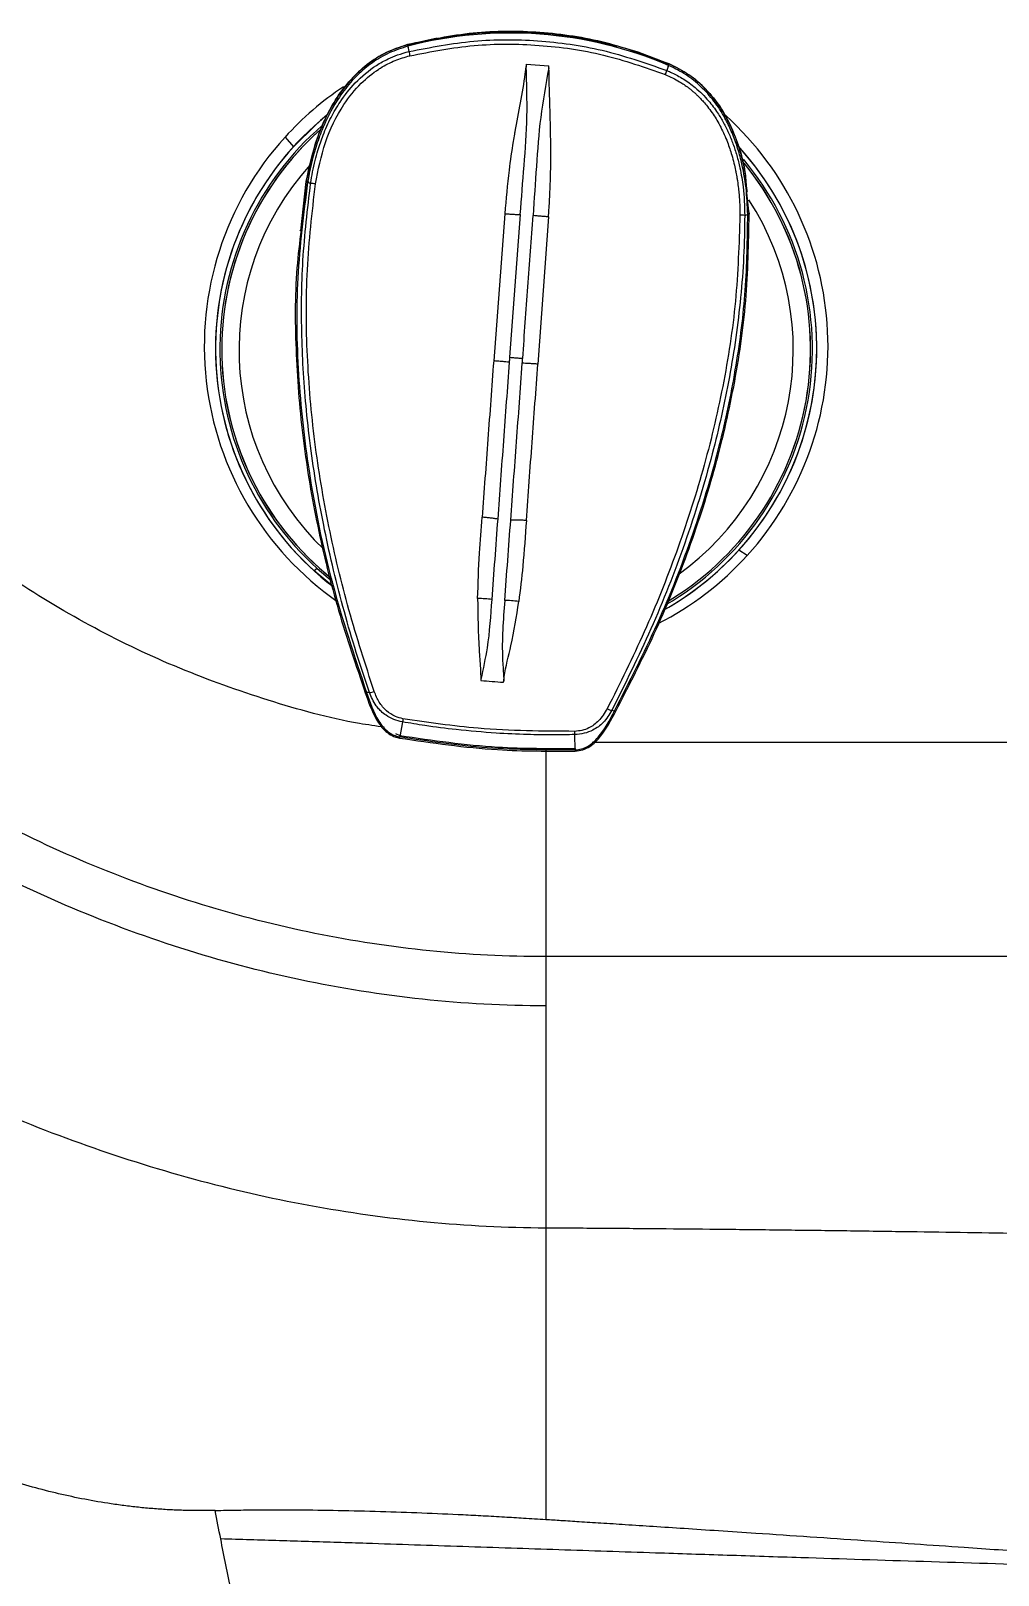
# Model space of a CAD drawing. Extents: x 526 to 610, y 679 to 808.
# Drawn here: x 569.31 to 573.57, y 753.36 to 760.17 of the extents above; entities that cross this region are included whole.
import ezdxf

# ---------------------------------------------------------------- set-up
doc = ezdxf.new("R2010")
doc.units = 0
doc.header["$MEASUREMENT"] = 0
doc.layers.add('1', color=4, linetype='Continuous')

# ---------------------------------------------------------------- blocks, each defined once
blk = doc.blocks.new('JETSETTER LX')
at = {"layer": '1', "color": 3, "linetype": 'Continuous', "lineweight": 25}
for p, q in [((44.839, 63.2311), (44.9694, 63.2601)), ((44.839, 63.2311), (44.8389, 63.2304)), ((44.839, 63.2311), (44.839, 63.2311)), ((44.8405, 63.2236), (44.8456, 63.2001)), ((45.3629, 63.1445), (45.4627, 63.1372)), ((45.9904, 63.1389), (45.9823, 63.1165)), ((45.9927, 63.1462), (45.9928, 63.1455)), ((45.9927, 63.1462), (45.9927, 63.1462)), ((44.2992, 62.823), (44.3359, 62.7801)), ((44.3695, 62.4103), (44.393, 62.6273)), ((44.393, 62.6273), (44.3929, 62.6265)), ((44.3929, 62.6265), (44.37, 62.4145)), ((44.3998, 62.6241), (44.3988, 62.6245)), ((44.3998, 62.6241), (44.4119, 62.6187)), ((46.3453, 62.4828), (46.3357, 62.577)), ((46.3397, 62.581), (46.3396, 62.5818)), ((46.3443, 62.4929), (46.3452, 62.4836)), ((45.2677, 62.4854), (45.2191, 61.8365)), ((45.3359, 62.4814), (45.2893, 61.8527)), ((45.4609, 62.4713), (45.4139, 61.8222)), ((46.3261, 62.4778), (46.3383, 62.4814)), ((46.3383, 62.4814), (46.3393, 62.4817)), ((46.3452, 62.4836), (46.3453, 62.4828)), ((44.3647, 62.4108), (44.3646, 62.41)), ((46.3371, 60.9791), (46.3004, 61.0026)), ((44.4409, 60.9209), (44.4281, 60.9106)), ((44.5132, 60.8399), (44.4281, 60.9106)), ((44.4409, 60.9209), (44.5088, 60.8635)), ((44.6597, 60.3745), (44.6588, 60.3745)), ((44.6711, 60.3748), (44.6597, 60.3745)), ((44.8169, 60.2449), (44.8048, 60.1786)), ((45.7403, 60.2961), (45.751, 60.2942)), ((45.751, 60.2942), (45.7518, 60.294)), ((44.7862, 60.194), (44.8059, 60.1851)), ((45.5787, 60.1216), (45.577, 60.189)), ((48.9313, 60.1541), (45.6526, 60.1541)), ((53.622, 59.2102), (45.4485, 59.2102)), ((45.4485, 59.2102), (45.4485, 58.9936)), ((45.4485, 58.9936), (45.4485, 58.015))]:
    blk.add_line(p, q, dxfattribs=at)
at = {"layer": '1', "color": 3, "linetype": 'Continuous', "lineweight": 25, "flags": 128}
for points in [[(45.738, 63.2327), (45.855, 63.1983), (45.9927, 63.1462)], [(45.8205, 63.2054), (45.8538, 63.1947), (45.9912, 63.1428)], [(44.3359, 62.7801), (44.4344, 62.8777), (44.4756, 62.9131)]]:
    blk.add_lwpolyline(points, dxfattribs=at)
at = {"layer": '1', "color": 3, "linetype": 'Continuous', "lineweight": 25}
for centre, radius, start, end in [((45.2915, 61.499), 1.7866, 74.66465, 104.63929), ((45.2915, 61.497), 1.7845, 66.94194, 104.63976), ((45.0959, 63.241), 0.2537, 189.27688, 193.60639), ((45.7711, 63.1814), 0.2209, 337.95691, 342.92126), ((45.3172, 61.8994), 1.3745, 123.55799, 137.78142), ((45.3153, 61.8914), 1.3225, 128.96074, 227.86953), ((45.3213, 61.9011), 1.3719, 317.77366, 47.8305), ((45.3153, 61.8877), 1.3035, 130.79948, 227.87007), ((45.3154, 61.8876), 1.2955, 131.95564, 231.1232), ((45.3154, 61.8876), 1.2953, 131.66441, 231.3408), ((45.3152, 61.901), 1.372, 137.7771, 235.04604), ((45.3153, 61.8913), 1.3225, 137.77555, 232.535), ((45.3208, 61.8913), 1.3227, 299.349, 42.35111), ((45.3212, 61.8914), 1.3223, 317.77234, 42.65576), ((45.3154, 61.8845), 1.2192, 138.05881, 226.19759), ((45.3209, 61.8876), 1.3037, 300.20058, 39.98166), ((45.3208, 61.8876), 1.2956, 300.52658, 39.29795), ((45.3208, 61.8875), 1.2954, 300.53547, 39.2817), ((44.4034, 62.4321), 0.1868, 80.83765, 87.39536), ((45.3208, 61.8845), 1.2193, 305.61408, 32.88122), ((46.3074, 62.2943), 0.1845, 84.18326, 90.77287), ((45.319, 61.8931), 1.3252, 299.30476, 317.7803), ((45.319, 61.9029), 1.3748, 297.07381, 317.78009), ((44.6731, 60.4254), 0.0506, 267.78488, 292.58623), ((45.1878, 60.1985), 0.3737, 170.66617, 172.86817), ((45.7458, 60.3462), 0.0504, 238.91338, 263.66231), ((45.2628, 60.1987), 0.3144, 358.23208, 0.84898)]:
    blk.add_arc(centre, radius, start, end, dxfattribs=at)
for points in [[(45.9928, 63.1455), (45.9006, 63.1797), (45.7163, 63.2481), (45.4234, 63.2907), (45.1275, 63.2914), (44.9351, 63.2507), (44.8389, 63.2304)], [(45.4485, 59.2102), (45.1071, 59.2102), (44.4244, 59.28), (43.4405, 59.5816), (42.5327, 60.0658), (42.002, 60.5005), (41.7615, 60.7426)], [(44.0156, 56.6433), (44.0073, 56.6852), (43.999, 56.727), (43.9907, 56.7688)]]:
    blk.add_open_spline(points, degree=3, dxfattribs=at)
for points, knots in [([(44.8456, 63.2001), (44.9405, 63.2185), (45.1277, 63.2548), (45.4154, 63.2534), (45.7035, 63.2142), (45.8882, 63.1495), (45.9823, 63.1165)], [0, 0, 0, 0, 0.250309, 0.493487, 0.741947, 1, 1, 1, 1]), ([(44.8389, 63.2304), (44.8073, 63.22), (44.7439, 63.1993), (44.6596, 63.1445), (44.5867, 63.0764), (44.5264, 62.997), (44.4781, 62.9102), (44.4269, 62.7881), (44.4065, 62.6911), (44.3929, 62.6265)], [0, 0, 0, 0, 0.125454, 0.250839, 0.376108, 0.50122, 0.62616, 0.750943, 1, 1, 1, 1]), ([(44.393, 62.6273), (44.4066, 62.692), (44.4271, 62.7892), (44.4784, 62.9114), (44.5267, 62.9982), (44.5871, 63.0776), (44.66, 63.1455), (44.7442, 63.2001), (44.8074, 63.2208), (44.839, 63.2311)], [0, 0, 0, 0, 0.249572, 0.374545, 0.499578, 0.624656, 0.749764, 0.874883, 1, 1, 1, 1]), ([(44.8405, 63.2236), (44.8126, 63.2147), (44.7576, 63.1971), (44.6831, 63.1525), (44.6162, 63.0969), (44.5565, 63.0283), (44.5041, 62.9472), (44.4638, 62.862), (44.4341, 62.7785), (44.4129, 62.7014), (44.4034, 62.6497), (44.3988, 62.6245)], [0, 0, 0, 0, 0.111062, 0.219204, 0.328205, 0.441569, 0.564532, 0.695225, 0.79984, 0.902244, 1, 1, 1, 1]), ([(44.4119, 62.6187), (44.4178, 62.6527), (44.4262, 62.7017), (44.4459, 62.7725), (44.4678, 62.8365), (44.4998, 62.9082), (44.5456, 62.9867), (44.6092, 63.0676), (44.6835, 63.1299), (44.7492, 63.1664), (44.7973, 63.1869), (44.8288, 63.1955), (44.8456, 63.2001)], [0, 0, 0, 0, 0.134317, 0.19393, 0.286019, 0.397716, 0.499325, 0.639409, 0.796776, 0.872857, 0.932098, 1, 1, 1, 1]), ([(44.4332, 62.6165), (44.4453, 62.678), (44.4696, 62.8006), (44.5424, 62.9511), (44.6273, 63.0578), (44.687, 63.1065), (44.7381, 63.1388), (44.7825, 63.1622), (44.8276, 63.1751), (44.8494, 63.1814)], [0, 0, 0, 0, 0.252442, 0.502952, 0.665116, 0.799001, 0.811084, 0.908696, 1, 1, 1, 1]), ([(44.8421, 63.2172), (44.8421, 63.2174), (44.842, 63.2178), (44.8417, 63.2188), (44.841, 63.2215), (44.8402, 63.225), (44.8392, 63.2291), (44.839, 63.2301), (44.8389, 63.2304)], [0, 0, 0, 0, 0.021727, 0.048451, 0.136412, 0.464013, 0.814736, 1, 1, 1, 1]), ([(44.8494, 63.1814), (44.9433, 63.1995), (45.1313, 63.2358), (45.4196, 63.2337), (45.705, 63.1936), (45.8856, 63.1302), (45.9759, 63.0985)], [0, 0, 0, 0, 0.249998, 0.499994, 0.750007, 1, 1, 1, 1]), ([(45.3622, 63.1347), (45.362, 63.1341), (45.3602, 63.1284), (45.3591, 63.1174), (45.3464, 63.0219), (45.3271, 62.9323), (45.3122, 62.8468), (45.312, 62.8458), (45.3114, 62.8421), (45.309, 62.828), (45.2999, 62.7724), (45.2829, 62.6559), (45.2734, 62.5493), (45.2677, 62.4854)], [0, 0, 0, 0, 0.003082, 0.02725, 0.050121, 0.44553, 0.445662, 0.446817, 0.450122, 0.462785, 0.512261, 0.707506, 1, 1, 1, 1]), ([(45.3359, 62.4814), (45.3418, 62.5534), (45.3535, 62.6981), (45.3697, 62.9149), (45.3647, 63.061), (45.3622, 63.1347)], [0, 0, 0, 0, 0.329609, 0.661729, 1, 1, 1, 1]), ([(45.3629, 63.1445), (45.3628, 63.1429), (45.3625, 63.1396), (45.3623, 63.1363), (45.3622, 63.1347)], [0, 0, 0, 0, 0.5, 1, 1, 1, 1]), ([(45.462, 63.1276), (45.4488, 63.055), (45.4226, 62.9112), (45.4072, 62.6943), (45.3977, 62.5495), (45.3929, 62.4773)], [0, 0, 0, 0, 0.3382385, 0.6703769, 1, 1, 1, 1]), ([(45.4609, 62.4713), (45.4615, 62.4816), (45.463, 62.5041), (45.4653, 62.5407), (45.4674, 62.583), (45.4693, 62.6309), (45.4706, 62.6844), (45.4711, 62.7436), (45.4707, 62.8084), (45.4696, 62.8679), (45.4682, 62.9215), (45.4667, 62.9683), (45.4653, 63.0152), (45.4641, 63.0574), (45.4634, 63.0875), (45.4631, 63.1058), (45.4631, 63.1157), (45.4628, 63.1223), (45.4622, 63.1262), (45.462, 63.1276)], [0, 0, 0, 0, 0.047083, 0.102822, 0.167172, 0.240062, 0.32144, 0.411316, 0.509842, 0.617397, 0.683425, 0.754852, 0.831571, 0.898217, 0.948338, 0.969627, 0.982103, 0.993555, 1, 1, 1, 1]), ([(45.462, 63.1276), (45.4621, 63.1292), (45.4623, 63.1324), (45.4626, 63.1356), (45.4627, 63.1372)], [0, 0, 0, 0, 0.5, 1, 1, 1, 1]), ([(45.9823, 63.1165), (45.9899, 63.1133), (46.0059, 63.1065), (46.0301, 63.0942), (46.0555, 63.0794), (46.0818, 63.0617), (46.1207, 63.0313), (46.1642, 62.9879), (46.2044, 62.9344), (46.2331, 62.8865), (46.2556, 62.8409), (46.2751, 62.7928), (46.2917, 62.7412), (46.3074, 62.6778), (46.3226, 62.5899), (46.3248, 62.5196), (46.3261, 62.4778)], [0, 0, 0, 0, 0.032343, 0.067621, 0.105834, 0.146976, 0.191052, 0.298234, 0.384938, 0.451123, 0.515508, 0.582863, 0.653192, 0.726484, 0.83706, 1, 1, 1, 1]), ([(45.9878, 63.1329), (45.9879, 63.1331), (45.988, 63.1334), (45.9885, 63.1344), (45.9895, 63.137), (45.9908, 63.1403), (45.9924, 63.1443), (45.9927, 63.1452), (45.9928, 63.1455)], [0, 0, 0, 0, 0.022801, 0.050088, 0.135437, 0.463573, 0.81489, 1, 1, 1, 1]), ([(46.3393, 62.4817), (46.3376, 62.5208), (46.3341, 62.601), (46.3155, 62.703), (46.2918, 62.7863), (46.2681, 62.8487), (46.236, 62.9146), (46.1927, 62.982), (46.1348, 63.0463), (46.0679, 63.1009), (46.0166, 63.1261), (45.9904, 63.1389)], [0, 0, 0, 0, 0.149081, 0.305958, 0.3943, 0.478842, 0.560232, 0.673648, 0.782722, 0.889308, 1, 1, 1, 1]), ([(45.9927, 63.1462), (46.0225, 63.1314), (46.0819, 63.1017), (46.1572, 63.0353), (46.2193, 62.9574), (46.2675, 62.8701), (46.302, 62.7771), (46.3266, 62.6887), (46.3309, 62.6305), (46.3327, 62.6053)], [0, 0, 0, 0, 0.147961, 0.295919, 0.443856, 0.591734, 0.739546, 0.887302, 1, 1, 1, 1]), ([(46.3357, 62.577), (46.3333, 62.6113), (46.3286, 62.6785), (46.3024, 62.7758), (46.2678, 62.8688), (46.2197, 62.9562), (46.1575, 63.0343), (46.0822, 63.1008), (46.0226, 63.1306), (45.9928, 63.1455)], [0, 0, 0, 0, 0.147186, 0.288899, 0.430788, 0.572872, 0.715136, 0.857531, 1, 1, 1, 1]), ([(45.9759, 63.0985), (45.9972, 63.0887), (46.033, 63.0724), (46.0694, 63.0471), (46.0892, 63.0315), (46.1004, 63.0221), (46.1113, 63.0123), (46.1187, 63.0053), (46.1231, 63.0009), (46.1261, 62.9979), (46.1334, 62.9904), (46.146, 62.9768), (46.1632, 62.9563), (46.1818, 62.9312), (46.1995, 62.904), (46.2102, 62.8853), (46.2169, 62.8728), (46.2299, 62.8481), (46.2493, 62.8045), (46.2672, 62.7508), (46.2784, 62.7091), (46.284, 62.684), (46.2876, 62.6662), (46.2897, 62.655), (46.2915, 62.6447), (46.2925, 62.6382), (46.293, 62.6354), (46.2932, 62.6341), (46.2933, 62.6335), (46.2933, 62.6333), (46.2933, 62.6332), (46.2933, 62.6331), (46.2933, 62.6331), (46.2933, 62.6331), (46.2933, 62.6331), (46.2933, 62.6331), (46.2933, 62.633), (46.2934, 62.6328), (46.2935, 62.6318), (46.2954, 62.6196), (46.2982, 62.5989), (46.3034, 62.5485), (46.3043, 62.5092), (46.3049, 62.4787)], [0, 0, 0, 0, 0.094564, 0.157962, 0.177954, 0.1964, 0.216676, 0.23695, 0.237506, 0.241865, 0.253961, 0.279453, 0.31664, 0.361916, 0.404993, 0.44719, 0.448763, 0.461839, 0.559544, 0.640686, 0.689597, 0.73344, 0.744279, 0.7628, 0.779099, 0.78627, 0.789425, 0.790813, 0.791424, 0.791693, 0.791811, 0.791863, 0.791904, 0.791905, 0.791908, 0.791921, 0.791969, 0.79216, 0.792919, 0.795947, 0.841684, 0.877266, 1, 1, 1, 1]), ([(44.4237, 62.7477), (44.424, 62.7496), (44.4244, 62.7521), (44.4253, 62.7544), (44.4255, 62.7549)], [0, 0, 0, 0, 0.767772, 1, 1, 1, 1]), ([(44.3988, 62.6245), (44.3811, 62.4841), (44.3455, 62.2027), (44.3524, 61.7755), (44.4016, 61.3247), (44.4984, 60.8538), (44.6054, 60.5341), (44.6588, 60.3745)], [0, 0, 0, 0, 0.185335, 0.371412, 0.558404, 0.779444, 1, 1, 1, 1]), ([(44.6711, 60.3748), (44.6515, 60.4334), (44.6121, 60.551), (44.5597, 60.7308), (44.5131, 60.911), (44.4734, 61.089), (44.4402, 61.2647), (44.4133, 61.4406), (44.3868, 61.6674), (44.3696, 61.9475), (44.3724, 62.2823), (44.3986, 62.5058), (44.4119, 62.6187)], [0, 0, 0, 0, 0.0820239, 0.1645874, 0.2476333, 0.3276577, 0.4048897, 0.4828453, 0.5615064, 0.7047937, 0.8508512, 1, 1, 1, 1]), ([(44.6926, 60.3787), (44.6537, 60.498), (44.5761, 60.7366), (44.4888, 61.1052), (44.4258, 61.4795), (44.3931, 61.8583), (44.39, 62.239), (44.4188, 62.4907), (44.4332, 62.6165)], [0, 0, 0, 0, 0.166754, 0.333479, 0.500172, 0.666827, 0.833439, 1, 1, 1, 1]), ([(44.4053, 62.6234), (44.4049, 62.6235), (44.4036, 62.6237), (44.4017, 62.6242), (44.3993, 62.6247), (44.3967, 62.6253), (44.3945, 62.6259), (44.3931, 62.6263), (44.393, 62.6264), (44.3929, 62.6265)], [0, 0, 0, 0, 0.055533, 0.165274, 0.342801, 0.555699, 0.762927, 0.910682, 1, 1, 1, 1]), ([(46.3327, 62.6053), (46.3333, 62.6022), (46.3346, 62.5943), (46.3349, 62.5863), (46.3351, 62.5814)], [0, 0, 0, 0, 0.397831, 1, 1, 1, 1]), ([(45.2677, 62.4854), (45.2739, 62.4849), (45.2865, 62.484), (45.3047, 62.4829), (45.3216, 62.482), (45.3312, 62.4816), (45.3359, 62.4814)], [0, 0, 0, 0, 0.247915, 0.499992, 0.752096, 1, 1, 1, 1]), ([(45.3471, 61.8484), (45.3547, 61.9533), (45.37, 62.163), (45.3853, 62.3726), (45.3929, 62.4773)], [0, 0, 0, 0, 0.500057, 1, 1, 1, 1]), ([(45.4609, 62.4713), (45.4546, 62.4718), (45.4421, 62.4727), (45.4239, 62.4742), (45.4071, 62.4758), (45.3976, 62.4768), (45.3929, 62.4773)], [0, 0, 0, 0, 0.247871, 0.499983, 0.752103, 1, 1, 1, 1]), ([(46.3049, 62.4787), (46.3007, 62.3522), (46.2924, 62.099), (46.2336, 61.7228), (46.1458, 61.3529), (46.0284, 60.9918), (45.8878, 60.64), (45.7758, 60.4154), (45.7198, 60.3031)], [0, 0, 0, 0, 0.1665754, 0.3331852, 0.4998367, 0.6665271, 0.8332509, 1, 1, 1, 1]), ([(46.3261, 62.4778), (46.325, 62.4171), (46.323, 62.2964), (46.309, 62.1168), (46.288, 61.9399), (46.2596, 61.7659), (46.2247, 61.5951), (46.1647, 61.3487), (46.0665, 61.0323), (45.918, 60.6539), (45.7992, 60.4147), (45.7403, 60.2961)], [0, 0, 0, 0, 0.079708, 0.15846, 0.236335, 0.313387, 0.38965, 0.46514, 0.646211, 0.824644, 1, 1, 1, 1]), ([(45.7518, 60.294), (45.817, 60.4211), (45.9476, 60.6756), (46.104, 61.0755), (46.2184, 61.457), (46.292, 61.8158), (46.3346, 62.148), (46.3377, 62.3705), (46.3393, 62.4817)], [0, 0, 0, 0, 0.187062, 0.3746434, 0.5618775, 0.7084297, 0.8544129, 1, 1, 1, 1]), ([(45.7571, 60.2922), (45.8156, 60.4054), (45.9324, 60.6318), (46.0767, 60.986), (46.1954, 61.3494), (46.2824, 61.7217), (46.3384, 62.1005), (46.343, 62.3554), (46.3453, 62.4828)], [0, 0, 0, 0, 0.166636, 0.33328, 0.499937, 0.66661, 0.833294, 1, 1, 1, 1]), ([(46.3395, 62.482), (46.3402, 62.4821), (46.3418, 62.4822), (46.3436, 62.4825), (46.3451, 62.4826), (46.3453, 62.4827), (46.3453, 62.4828)], [0, 0, 0, 0, 0.25315, 0.60149, 0.84986, 1, 1, 1, 1]), ([(44.37, 62.4145), (44.3631, 62.3586), (44.3409, 62.1763), (44.3443, 61.8643), (44.3745, 61.4834), (44.439, 61.1065), (44.5296, 60.735), (44.612, 60.494), (44.6532, 60.3735)], [0, 0, 0, 0, 0.081239, 0.265019, 0.448787, 0.632537, 0.816273, 1, 1, 1, 1]), ([(45.2191, 61.8365), (45.2106, 61.7214), (45.1935, 61.4911), (45.1765, 61.2618), (45.168, 61.1472)], [0, 0, 0, 0, 0.500128, 1, 1, 1, 1]), ([(45.2877, 61.8304), (45.283, 61.8309), (45.2735, 61.8319), (45.2564, 61.8334), (45.2381, 61.835), (45.2254, 61.836), (45.2191, 61.8365)], [0, 0, 0, 0, 0.247848, 0.500009, 0.752163, 1, 1, 1, 1]), ([(45.2877, 61.8304), (45.2791, 61.7149), (45.262, 61.4839), (45.2451, 61.254), (45.2367, 61.139)], [0, 0, 0, 0, 0.500038, 1, 1, 1, 1]), ([(45.2893, 61.8527), (45.289, 61.8483), (45.2886, 61.8408), (45.288, 61.8334), (45.2877, 61.8304)], [0, 0, 0, 0, 0.591867, 1, 1, 1, 1]), ([(45.2893, 61.8527), (45.2935, 61.8522), (45.302, 61.8512), (45.3182, 61.8499), (45.3344, 61.8488), (45.3428, 61.8486), (45.3471, 61.8484)], [0, 0, 0, 0, 0.250241, 0.499995, 0.749751, 1, 1, 1, 1]), ([(45.2942, 61.1347), (45.3028, 61.2497), (45.3199, 61.4797), (45.3369, 61.7106), (45.3453, 61.8261)], [0, 0, 0, 0, 0.499962, 1, 1, 1, 1]), ([(45.3453, 61.8261), (45.3456, 61.8298), (45.3462, 61.8373), (45.3468, 61.8447), (45.3471, 61.8484)], [0, 0, 0, 0, 0.499999, 1, 1, 1, 1]), ([(45.4139, 61.8222), (45.4076, 61.8226), (45.3949, 61.8235), (45.3766, 61.8246), (45.3595, 61.8255), (45.35, 61.8259), (45.3453, 61.8261)], [0, 0, 0, 0, 0.247841, 0.499996, 0.752155, 1, 1, 1, 1]), ([(45.3631, 61.1328), (45.3716, 61.2475), (45.3885, 61.4767), (45.4054, 61.707), (45.4139, 61.8222)], [0, 0, 0, 0, 0.499872, 1, 1, 1, 1]), ([(44.7367, 60.2213), (44.7, 60.2265), (44.5266, 60.2515), (44.2236, 60.3364), (43.8325, 60.475), (43.4571, 60.6531), (43.1012, 60.866), (42.7661, 61.1103), (42.5659, 61.2999), (42.4659, 61.3947)], [0, 0, 0, 0, 0.042745, 0.202366, 0.362148, 0.521932, 0.681558, 0.840917, 1, 1, 1, 1]), ([(45.1483, 60.7888), (45.1505, 60.8557), (45.1544, 60.975), (45.1639, 61.0946), (45.168, 61.1472)], [0, 0, 0, 0, 0.559819, 1, 1, 1, 1]), ([(45.2367, 61.139), (45.232, 61.1398), (45.2225, 61.1414), (45.2054, 61.1437), (45.1871, 61.1457), (45.1743, 61.1467), (45.168, 61.1472)], [0, 0, 0, 0, 0.24784, 0.500001, 0.75216, 1, 1, 1, 1]), ([(45.2367, 61.139), (45.2323, 61.0796), (45.2235, 60.9609), (45.2148, 60.8435), (45.2104, 60.7849)], [0, 0, 0, 0, 0.500114, 1, 1, 1, 1]), ([(45.2679, 60.7806), (45.2723, 60.8393), (45.2811, 60.9567), (45.2898, 61.0754), (45.2942, 61.1347)], [0, 0, 0, 0, 0.499886, 1, 1, 1, 1]), ([(45.3631, 61.1328), (45.3568, 61.1333), (45.344, 61.1341), (45.3257, 61.1348), (45.3086, 61.1351), (45.299, 61.1349), (45.2942, 61.1347)], [0, 0, 0, 0, 0.247844, 0.500004, 0.752163, 1, 1, 1, 1]), ([(45.3631, 61.1328), (45.3585, 61.0658), (45.3504, 60.9462), (45.3361, 60.8276), (45.3298, 60.7755)], [0, 0, 0, 0, 0.560181, 1, 1, 1, 1]), ([(45.1483, 60.7888), (45.1494, 60.7133), (45.151, 60.6107), (45.1597, 60.4973), (45.1618, 60.4566), (45.162, 60.4417), (45.162, 60.4373), (45.1622, 60.4345), (45.1627, 60.4329), (45.1629, 60.4323)], [0, 0, 0, 0, 0.632717, 0.860019, 0.958232, 0.975919, 0.985986, 0.994959, 1, 1, 1, 1]), ([(45.2104, 60.7849), (45.2011, 60.7859), (45.1824, 60.788), (45.1596, 60.7886), (45.1483, 60.7888)], [0, 0, 0, 0, 0.499972, 1, 1, 1, 1]), ([(45.2104, 60.7849), (45.2056, 60.7137), (45.1976, 60.5951), (45.1728, 60.4788), (45.1629, 60.4323)], [0, 0, 0, 0, 0.600626, 1, 1, 1, 1]), ([(45.2679, 60.7806), (45.2612, 60.6944), (45.2526, 60.5843), (45.2616, 60.4676), (45.2635, 60.4359), (45.2637, 60.4278), (45.2637, 60.4257), (45.2637, 60.4252), (45.2637, 60.425), (45.2637, 60.4249), (45.2637, 60.4249)], [0, 0, 0, 0, 0.730021, 0.931374, 0.982115, 0.995104, 0.998552, 0.999523, 0.999822, 1, 1, 1, 1]), ([(45.2637, 60.4249), (45.2638, 60.4251), (45.264, 60.427), (45.2646, 60.4335), (45.2712, 60.4858), (45.303, 60.5988), (45.3199, 60.7102), (45.3298, 60.7755)], [0, 0, 0, 0, 0.001608, 0.01565, 0.05589, 0.446078, 1, 1, 1, 1]), ([(45.3298, 60.7755), (45.3186, 60.7769), (45.296, 60.7797), (45.2773, 60.7803), (45.2679, 60.7806)], [0, 0, 0, 0, 0.500027, 1, 1, 1, 1]), ([(45.4485, 58.9936), (45.0853, 58.9936), (44.7222, 59.0327), (44.0116, 59.1832), (43.664, 59.2944), (42.6628, 59.7242), (42.0506, 60.1391), (41.537, 60.6527)], [0, 0, 0, 0, 0.25, 0.25, 0.5, 0.5, 1, 1, 1, 1]), ([(45.1629, 60.4323), (45.1628, 60.4315), (45.1627, 60.4298), (45.1626, 60.4281), (45.1625, 60.4273)], [0, 0, 0, 0, 0.5, 1, 1, 1, 1]), ([(45.1625, 60.4273), (45.1791, 60.4261), (45.2124, 60.4235), (45.2457, 60.4212), (45.2623, 60.42)], [0, 0, 0, 0, 0.5000003, 1, 1, 1, 1]), ([(45.2623, 60.42), (45.2624, 60.4208), (45.2625, 60.4226), (45.2633, 60.4241), (45.2637, 60.4249)], [0, 0, 0, 0, 0.486281, 1, 1, 1, 1]), ([(44.6546, 60.3737), (44.6541, 60.3736), (44.6533, 60.3734), (44.6532, 60.3734), (44.6532, 60.3735)], [0, 0, 0, 0, 0.623247, 1, 1, 1, 1]), ([(44.6532, 60.3735), (44.6672, 60.3327), (44.6884, 60.271), (44.734, 60.2085), (44.771, 60.1825), (44.7928, 60.1766), (44.8037, 60.1737)], [0, 0, 0, 0, 0.491785, 0.743117, 0.871146, 1, 1, 1, 1]), ([(44.6588, 60.3745), (44.6736, 60.3307), (44.695, 60.2674), (44.7436, 60.207), (44.7773, 60.1856), (44.7957, 60.1809), (44.8048, 60.1786)], [0, 0, 0, 0, 0.5383972, 0.7781033, 0.891276, 1, 1, 1, 1]), ([(44.8169, 60.245), (44.8041, 60.248), (44.7786, 60.2542), (44.7471, 60.2713), (44.724, 60.2896), (44.7102, 60.3044), (44.6899, 60.3304), (44.6798, 60.3544), (44.6711, 60.3748)], [0, 0, 0, 0, 0.191715, 0.382753, 0.51862, 0.620937, 0.677461, 1, 1, 1, 1]), ([(44.819, 60.2592), (44.8077, 60.2619), (44.7812, 60.2685), (44.744, 60.293), (44.712, 60.3314), (44.6992, 60.3626), (44.6926, 60.3787)], [0, 0, 0, 0, 0.189796, 0.444631, 0.713682, 1, 1, 1, 1]), ([(45.577, 60.189), (45.5458, 60.1884), (45.476, 60.187), (45.3602, 60.1888), (45.2167, 60.1954), (45.066, 60.2087), (44.9285, 60.2263), (44.8499, 60.2394), (44.8169, 60.2449)], [0, 0, 0, 0, 0.1227053, 0.274469, 0.4552956, 0.6869485, 0.868512, 1, 1, 1, 1]), ([(45.5771, 60.2034), (45.4349, 60.204), (45.1808, 60.2053), (44.9295, 60.2427), (44.819, 60.2592)], [0, 0, 0, 0, 0.559943, 1, 1, 1, 1]), ([(45.7403, 60.2961), (45.7287, 60.2772), (45.7072, 60.2421), (45.6618, 60.2094), (45.6182, 60.1928), (45.5907, 60.1903), (45.577, 60.189)], [0, 0, 0, 0, 0.3224524, 0.5984745, 0.7990245, 1, 1, 1, 1]), ([(45.7198, 60.3031), (45.7082, 60.2842), (45.6874, 60.2502), (45.6455, 60.2199), (45.6088, 60.2061), (45.5876, 60.2043), (45.5771, 60.2034)], [0, 0, 0, 0, 0.363335, 0.653348, 0.82864, 1, 1, 1, 1]), ([(45.5787, 60.1216), (45.588, 60.1226), (45.6069, 60.1245), (45.6434, 60.1408), (45.7003, 60.1934), (45.7308, 60.2529), (45.7518, 60.294)], [0, 0, 0, 0, 0.108762, 0.221897, 0.4616, 1, 1, 1, 1]), ([(45.5789, 60.1167), (45.5901, 60.118), (45.6126, 60.1206), (45.6529, 60.1409), (45.7073, 60.196), (45.7373, 60.2539), (45.7571, 60.2922)], [0, 0, 0, 0, 0.12885, 0.256879, 0.508213, 1, 1, 1, 1]), ([(45.752, 60.2943), (45.7526, 60.294), (45.754, 60.2934), (45.7557, 60.2927), (45.757, 60.2921), (45.7571, 60.2922), (45.7571, 60.2922)], [0, 0, 0, 0, 0.255914, 0.602965, 0.850416, 1, 1, 1, 1]), ([(44.8059, 60.1851), (44.8058, 60.1846), (44.8056, 60.1833), (44.8053, 60.1816), (44.8048, 60.1793), (44.8044, 60.1769), (44.804, 60.175), (44.8038, 60.1737), (44.8037, 60.1737), (44.8037, 60.1737)], [0, 0, 0, 0, 0.055533, 0.165274, 0.342801, 0.555699, 0.762927, 0.910682, 1, 1, 1, 1]), ([(45.5787, 60.1216), (45.449, 60.1215), (45.1896, 60.1213), (44.9331, 60.1595), (44.8048, 60.1786)], [0, 0, 0, 0, 0.499974, 1, 1, 1, 1]), ([(44.8059, 60.1851), (44.9494, 60.1642), (45.2057, 60.1268), (45.4646, 60.1278), (45.5785, 60.1282)], [0, 0, 0, 0, 0.559951, 1, 1, 1, 1]), ([(44.8037, 60.1737), (44.9477, 60.1527), (45.2048, 60.1152), (45.4646, 60.1162), (45.5789, 60.1167)], [0, 0, 0, 0, 0.55995, 1, 1, 1, 1]), ([(45.4485, 60.1247), (45.4485, 60.0752), (45.4485, 59.9664), (45.4485, 59.8056), (45.4485, 59.6478), (45.4485, 59.5081), (45.4485, 59.3904), (45.4485, 59.2994), (45.4485, 59.235), (45.4485, 59.2185), (45.4485, 59.2102)], [0, 0, 0, 0, 0.106489, 0.234134, 0.361778, 0.489422, 0.617067, 0.744711, 0.872356, 1, 1, 1, 1]), ([(45.5785, 60.1282), (45.5785, 60.1278), (45.5786, 60.1264), (45.5786, 60.1247), (45.5787, 60.1223), (45.5788, 60.1199), (45.5788, 60.118), (45.5788, 60.1167), (45.5789, 60.1167), (45.5789, 60.1167)], [0, 0, 0, 0, 0.055533, 0.165274, 0.342801, 0.555699, 0.762927, 0.910682, 1, 1, 1, 1]), ([(41.5544, 59.3661), (41.8374, 59.163), (42.133, 58.9779), (42.7472, 58.6498), (43.0659, 58.5068), (43.5584, 58.3298), (43.725, 58.2771), (44.0622, 58.1852), (44.2328, 58.1461), (44.5769, 58.0826), (44.9239, 58.0337), (45.2738, 58.0159), (45.4485, 58.015)], [0, 0, 0, 0, 0.25, 0.25, 0.5, 0.5, 0.625, 0.625, 0.75, 0.75, 0.875, 1, 1, 1, 1]), ([(43.9906, 56.7688), (43.9803, 56.7686), (43.9595, 56.7682), (43.9282, 56.768), (43.8969, 56.7682), (43.8656, 56.7687), (43.8342, 56.7697), (43.8028, 56.771), (43.7713, 56.7728), (43.7397, 56.7749), (43.7081, 56.7774), (43.6764, 56.7802), (43.6447, 56.7835), (43.6129, 56.7871), (43.5811, 56.7912), (43.5491, 56.7956), (43.4893, 56.8046), (43.4015, 56.8201), (43.286, 56.8454), (43.1702, 56.8756), (43.0179, 56.9215), (42.8298, 56.9896), (42.6115, 57.0858), (42.3982, 57.1961), (42.2163, 57.3044), (42.0612, 57.4061), (41.9311, 57.4971), (41.7828, 57.6076), (41.6168, 57.7405), (41.4372, 57.8955), (41.2611, 58.0582), (41.1198, 58.1968), (41.0085, 58.3103), (40.9267, 58.3958), (40.8442, 58.4839), (40.7894, 58.544), (40.7617, 58.5744)], [0, 0, 0, 0, 0.008167, 0.016347, 0.024539, 0.032747, 0.040972, 0.049214, 0.057476, 0.065759, 0.074065, 0.082394, 0.090748, 0.09913, 0.107539, 0.115978, 0.124448, 0.1551, 0.186054, 0.217372, 0.249111, 0.311109, 0.374459, 0.43664, 0.49986, 0.540874, 0.582481, 0.62473, 0.686321, 0.749658, 0.81118, 0.874815, 0.905153, 0.936122, 0.967734, 1, 1, 1, 1]), ([(45.4485, 58.015), (45.4485, 58.0143), (45.4485, 58.0128), (45.4485, 58.01), (45.4485, 58.0068), (45.4485, 58.0029), (45.4485, 57.9984), (45.4485, 57.9932), (45.4485, 57.9872), (45.4485, 57.9804), (45.4485, 57.9727), (45.4485, 57.9641), (45.4485, 57.9544), (45.4485, 57.9437), (45.4485, 57.9318), (45.4485, 57.9187), (45.4485, 57.9042), (45.4485, 57.8735), (45.4485, 57.829), (45.4485, 57.7599), (45.4485, 57.6903), (45.4485, 57.6053), (45.4485, 57.5152), (45.4484, 57.4149), (45.4484, 57.3127), (45.4484, 57.227), (45.4484, 57.1597), (45.4484, 57.1112), (45.4484, 57.0626), (45.4484, 57.014), (45.4484, 56.9657), (45.4484, 56.9176), (45.4485, 56.8699), (45.4485, 56.8227), (45.4485, 56.7759), (45.4485, 56.7449), (45.4485, 56.7295)], [0, 0, 0, 0, 0.011739, 0.023971, 0.036701, 0.049937, 0.063683, 0.077945, 0.09273, 0.108042, 0.123886, 0.140268, 0.157192, 0.174661, 0.192679, 0.211249, 0.230373, 0.250051, 0.326231, 0.375035, 0.444203, 0.500016, 0.566443, 0.630368, 0.691594, 0.749978, 0.776748, 0.803148, 0.829168, 0.854797, 0.880029, 0.904855, 0.929269, 0.953268, 0.976845, 1, 1, 1, 1]), ([(45.4485, 58.015), (45.4683, 58.0149), (45.5083, 58.0147), (45.5686, 58.0143), (45.6298, 58.014), (45.6918, 58.0135), (45.7546, 58.0131), (45.8183, 58.0126), (45.8829, 58.0121), (46.0114, 58.011), (46.2066, 58.0091), (46.4664, 58.0062), (46.7287, 58.003), (46.9877, 57.9994), (47.2445, 57.9956), (47.5233, 57.9911), (47.8287, 57.9858), (48.1628, 57.9796), (48.443, 57.974), (48.668, 57.9693), (48.8362, 57.9656), (49.0044, 57.9619), (49.1728, 57.9581), (49.3413, 57.9541), (49.4535, 57.9514), (49.5096, 57.9501)], [0, 0, 0, 0, 0.0144079, 0.0290254, 0.0438529, 0.0588909, 0.0741399, 0.0896002, 0.1052722, 0.1211563, 0.1832856, 0.2477177, 0.3110376, 0.3754319, 0.4378627, 0.4999911, 0.5810814, 0.6636899, 0.7478339, 0.7896213, 0.8315024, 0.8734789, 0.9155528, 0.9577259, 1, 1, 1, 1]), ([(43.9906, 56.7687), (44.0073, 56.7691), (44.0377, 56.7698), (44.0984, 56.7709), (44.2033, 56.7721), (44.3539, 56.7721), (44.5364, 56.7697), (44.7188, 56.7652), (44.9026, 56.7588), (45.0535, 56.7521), (45.1749, 56.7457), (45.2635, 56.7408), (45.3553, 56.7353), (45.4159, 56.7315), (45.4485, 56.7295)], [0, 0, 0, 0, 0.034243, 0.062501, 0.125001, 0.249999, 0.372039, 0.499999, 0.625034, 0.749998, 0.810682, 0.874999, 0.932656, 1, 1, 1, 1]), ([(45.4485, 56.7296), (45.4709, 56.7282), (45.5202, 56.725), (45.601, 56.7199), (45.6956, 56.7139), (45.8042, 56.7069), (45.9268, 56.6989), (46.0635, 56.6899), (46.2146, 56.6799), (46.4798, 56.6622), (46.8418, 56.6376), (47.2484, 56.6097), (47.6995, 56.5786), (48.0477, 56.5548), (48.3473, 56.5346), (48.505, 56.5241), (48.6859, 56.5121), (48.8897, 56.4988), (49.0329, 56.4897), (49.1084, 56.4849)], [0, 0, 0, 0, 0.018035, 0.039751, 0.065188, 0.09439, 0.127405, 0.164284, 0.205076, 0.249831, 0.379538, 0.499717, 0.582392, 0.749855, 0.786906, 0.830479, 0.880554, 0.937085, 1, 1, 1, 1]), ([(44.1085, 56.1753), (44.0927, 56.2552), (44.0617, 56.4112), (44.0307, 56.5672), (44.0156, 56.6433)], [0, 0, 0, 0, 0.51202, 1, 1, 1, 1]), ([(49.1083, 56.484), (49.0789, 56.4848), (49.0202, 56.4864), (48.9321, 56.4888), (48.844, 56.4912), (48.7561, 56.4937), (48.6682, 56.4962), (48.5804, 56.4987), (48.4927, 56.5012), (48.3114, 56.5065), (48.0406, 56.5145), (47.6106, 56.5277), (47.1236, 56.5429), (46.6462, 56.5581), (46.2522, 56.5708), (45.9669, 56.5801), (45.7192, 56.5882), (45.5069, 56.5952), (45.2948, 56.6023), (45.0828, 56.6095), (44.8702, 56.6166), (44.6863, 56.6226), (44.5306, 56.6276), (44.4027, 56.6316), (44.2741, 56.6356), (44.1451, 56.6395), (44.0588, 56.642), (44.0156, 56.6433)], [0, 0, 0, 0, 0.017723, 0.035412, 0.053067, 0.070688, 0.088275, 0.105828, 0.123346, 0.140832, 0.214387, 0.285106, 0.396805, 0.502894, 0.566447, 0.628103, 0.66984, 0.711112, 0.751933, 0.793275, 0.834469, 0.875509, 0.900175, 0.924957, 0.949854, 0.974869, 1, 1, 1, 1])]:
    blk.add_open_spline(points, degree=3, knots=knots, dxfattribs=at)

msp = doc.modelspace()

# ---------------------------------------------------------------- block references
at = {"layer": '1'}
msp.add_blockref('JETSETTER LX', (526.127, 696.8772), dxfattribs=at)

doc.saveas('drawing.dxf')
